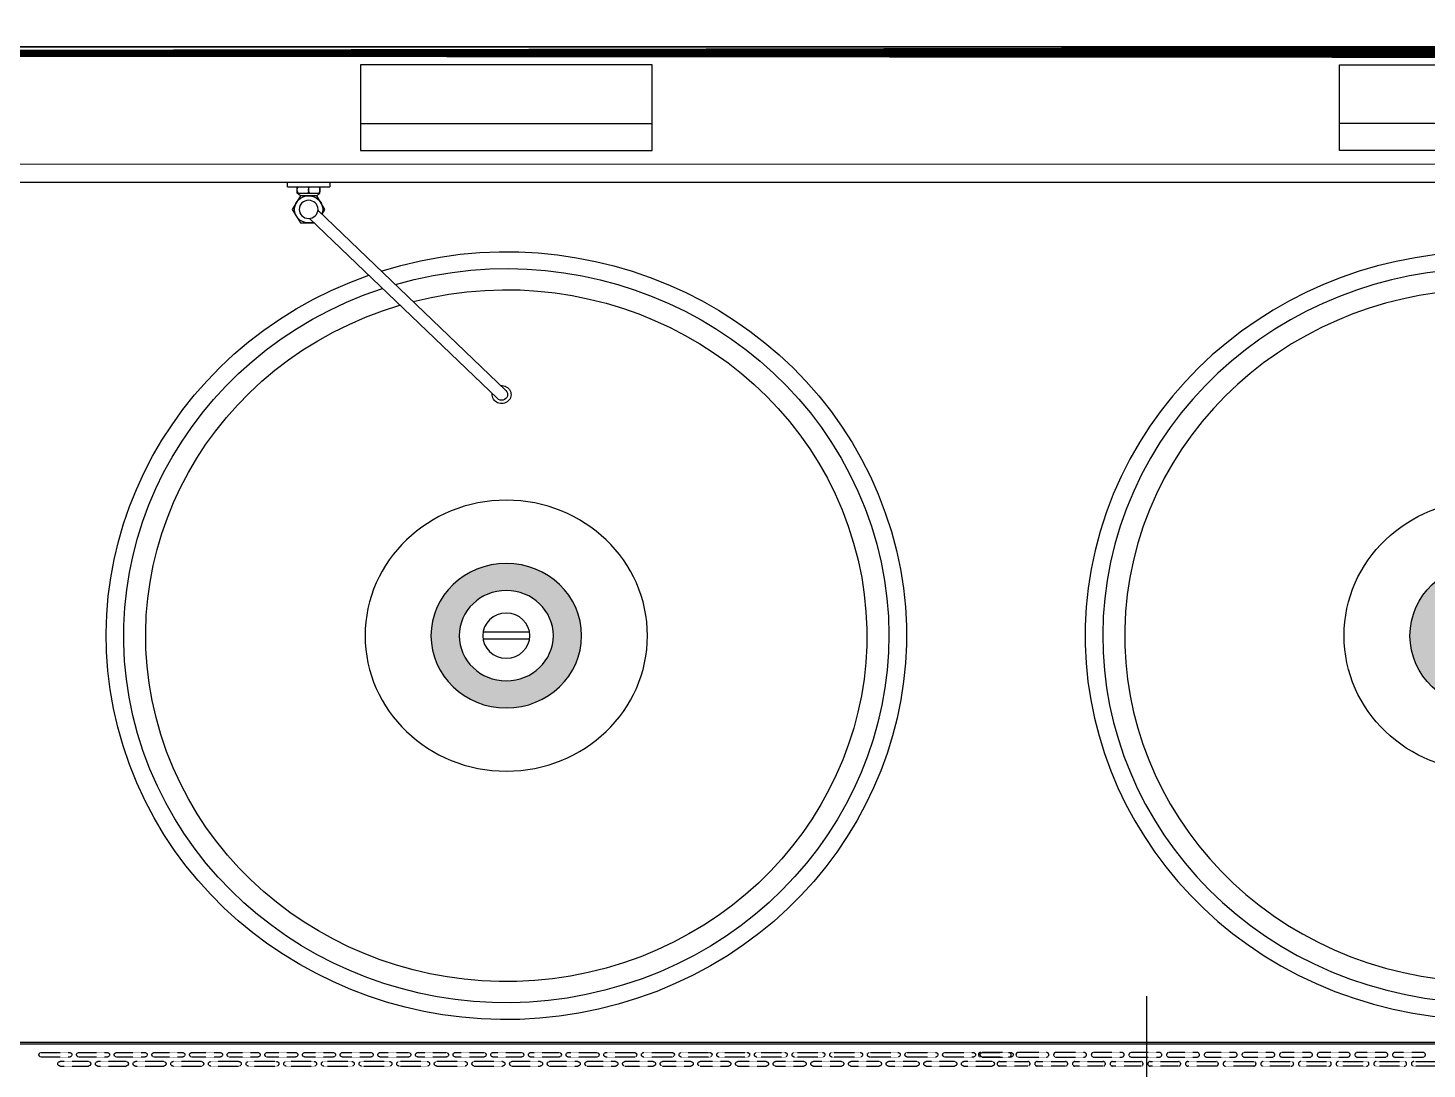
# Model space of a CAD drawing. Extents: x -12047294 to -5625356, y -1456591 to -622873.
# Drawn here: x -6032686 to -6031200, y -718710 to -717603 of the extents above; entities that cross this region are included whole.
import ezdxf

# ---------------------------------------------------------------- set-up
doc = ezdxf.new("R2010")
doc.units = 0
doc.header["$LTSCALE"] = 10
doc.header["$MEASUREMENT"] = 0
doc.linetypes.add('_DASH', pattern=[0.425, 0.3, -0.125])
doc.linetypes.add('DASH', pattern=[0.35, 0.25, -0.1])
for name, color, linetype in [('A-WALL', 2, 'Continuous'), ('EQUIP', 1, 'Continuous'), ('Iteam', 4, 'Continuous')]:
    doc.layers.add(name, color=color, linetype=linetype)

# ---------------------------------------------------------------- blocks, each defined once
blk = doc.blocks.new('A$C293A612F')
at = {"layer": 'EQUIP'}
h = blk.add_hatch(color=8, dxfattribs=at)
edge = h.paths.add_edge_path(flags=17)
edge.add_ellipse((580.0002733916044, 625.919785425067), major_axis=(50, 2.527860951e-07), ratio=0.96, start_angle=0, end_angle=360)
edge = h.paths.add_edge_path()
edge.add_ellipse((580.0002733916044, 625.919785425067), major_axis=(80, 1.524108533e-07), ratio=0.9599999999627471, start_angle=0, end_angle=360)
h = blk.add_hatch(color=8, dxfattribs=at)
edge = h.paths.add_edge_path(flags=16)
edge.add_ellipse((1620.000273391604, 625.919785425067), major_axis=(-50, 2.527860951e-07), ratio=0.96, start_angle=0, end_angle=360, ccw=False)
edge = h.paths.add_edge_path()
edge.add_ellipse((1620.000273391604, 625.919785425067), major_axis=(-80, 1.524108533e-07), ratio=0.9599999999627471, start_angle=0, end_angle=360, ccw=False)
at = {"layer": 'EQUIP', "color": 8, "linetype": 'DASH', "ltscale": 0.1}
for p, q in [((626.0371534451842, 1083.359785422683), (656.0371534451842, 1083.359785422683)), ((656.0371534451842, 1078.559785425663), (626.0371534451842, 1078.559785425663)), ((676.0371534451842, 1073.759785428643), (646.0371534451842, 1073.759785428643)), ((666.0371534451842, 1083.359785422683), (696.0371534451843, 1083.359785422683)), ((696.0371534451843, 1078.559785425663), (666.0371534451842, 1078.559785425663)), ((716.0371534451843, 1073.759785428643), (686.0371534451842, 1073.759785428643)), ((706.0371534451843, 1083.359785422683), (736.0371534451843, 1083.359785422683)), ((736.0371534451843, 1078.559785425663), (706.0371534451843, 1078.559785425663)), ((756.0371534451843, 1073.759785428643), (726.0371534451843, 1073.759785428643)), ((746.0371534451843, 1083.359785422683), (776.0371534451843, 1083.359785422683)), ((776.0371534451843, 1078.559785425663), (746.0371534451843, 1078.559785425663)), ((796.0371534451843, 1073.759785428643), (766.0371534451843, 1073.759785428643)), ((786.0371534451843, 1083.359785422683), (816.0371534451843, 1083.359785422683)), ((816.0371534451843, 1078.559785425663), (786.0371534451843, 1078.559785425663)), ((836.0371534451841, 1073.759785428643), (806.0371534451843, 1073.759785428643)), ((826.0371534451843, 1083.359785422683), (856.0371534451843, 1083.359785422683)), ((856.0371534451843, 1078.559785425663), (826.0371534451843, 1078.559785425663)), ((876.0371534451843, 1073.759785428643), (846.0371534451843, 1073.759785428643)), ((866.0371534451843, 1083.359785422683), (896.0371534451843, 1083.359785422683)), ((896.0371534451843, 1078.559785425663), (866.0371534451843, 1078.559785425663)), ((916.0371534451843, 1073.759785428643), (886.0371534451841, 1073.759785428643)), ((906.0371534451843, 1083.359785422683), (936.037153445184, 1083.359785422683)), ((936.037153445184, 1078.559785425663), (906.0371534451843, 1078.559785425663)), ((956.0371534451843, 1073.759785428643), (926.0371534451843, 1073.759785428643)), ((946.0371534451843, 1083.359785422683), (976.0371534451843, 1083.359785422683)), ((976.0371534451843, 1078.559785425663), (946.0371534451843, 1078.559785425663)), ((996.0371534451843, 1073.759785428643), (966.0371534451843, 1073.759785428643)), ((986.037153445184, 1083.359785422683), (1016.037153445184, 1083.359785422683)), ((1016.037153445184, 1078.559785425663), (986.037153445184, 1078.559785425663)), ((1036.037153445184, 1073.759785428643), (1006.037153445184, 1073.759785428643)), ((1026.037153445184, 1083.359785422683), (1056.037153445184, 1083.359785422683)), ((1056.037153445184, 1078.559785425663), (1026.037153445184, 1078.559785425663)), ((1076.037153445184, 1073.759785428643), (1046.037153445184, 1073.759785428643)), ((1066.037153445184, 1083.359785422683), (1096.037153445184, 1083.359785422683)), ((1096.037153445184, 1078.559785425663), (1066.037153445184, 1078.559785425663)), ((1083.963393338025, 1073.759785428643), (1113.963393338024, 1073.759785428643)), ((1116.037153445184, 1073.759785428643), (1086.037153445184, 1073.759785428643)), ((1133.963393338024, 1083.359785422683), (1103.963393338024, 1083.359785422683)), ((1103.963393338024, 1078.559785425663), (1133.963393338024, 1078.559785425663)), ((1123.963393338024, 1073.759785428643), (1153.963393338024, 1073.759785428643)), ((1173.963393338024, 1083.359785422683), (1143.963393338024, 1083.359785422683)), ((1143.963393338024, 1078.559785425663), (1173.963393338024, 1078.559785425663)), ((1163.963393338024, 1073.759785428643), (1193.963393338024, 1073.759785428643)), ((1213.963393338024, 1083.359785422683), (1183.963393338024, 1083.359785422683)), ((1183.963393338024, 1078.559785425663), (1213.963393338024, 1078.559785425663)), ((1203.963393338024, 1073.759785428643), (1233.963393338024, 1073.759785428643)), ((1253.963393338024, 1083.359785422683), (1223.963393338024, 1083.359785422683)), ((1223.963393338024, 1078.559785425663), (1253.963393338024, 1078.559785425663)), ((1243.963393338024, 1073.759785428643), (1273.963393338024, 1073.759785428643)), ((1293.963393338025, 1083.359785422683), (1263.963393338024, 1083.359785422683)), ((1263.963393338024, 1078.559785425663), (1293.963393338025, 1078.559785425663)), ((1283.963393338025, 1073.759785428643), (1313.963393338024, 1073.759785428643)), ((1333.963393338025, 1083.359785422683), (1303.963393338025, 1083.359785422683)), ((1303.963393338025, 1078.559785425663), (1333.963393338025, 1078.559785425663)), ((1323.963393338025, 1073.759785428643), (1353.963393338024, 1073.759785428643)), ((1373.963393338025, 1083.359785422683), (1343.963393338025, 1083.359785422683)), ((1343.963393338025, 1078.559785425663), (1373.963393338025, 1078.559785425663)), ((1363.963393338024, 1073.759785428643), (1393.963393338024, 1073.759785428643)), ((1413.963393338024, 1083.359785422683), (1383.963393338025, 1083.359785422683)), ((1383.963393338025, 1078.559785425663), (1413.963393338024, 1078.559785425663)), ((1403.963393338024, 1073.759785428643), (1433.963393338024, 1073.759785428643)), ((1453.963393338024, 1083.359785422683), (1423.963393338025, 1083.359785422683)), ((1423.963393338025, 1078.559785425663), (1453.963393338024, 1078.559785425663)), ((1443.963393338024, 1073.759785428643), (1473.963393338024, 1073.759785428643)), ((1493.963393338025, 1083.359785422683), (1463.963393338024, 1083.359785422683)), ((1463.963393338024, 1078.559785425663), (1493.963393338025, 1078.559785425663)), ((1483.963393338024, 1073.759785428643), (1513.963393338024, 1073.759785428643)), ((1533.963393338025, 1083.359785422683), (1503.963393338024, 1083.359785422683)), ((1503.963393338024, 1078.559785425663), (1533.963393338025, 1078.559785425663)), ((1523.963393338024, 1073.759785428643), (1553.963393338024, 1073.759785428643)), ((1573.963393338025, 1083.359785422683), (1543.963393338025, 1083.359785422683)), ((1543.963393338025, 1078.559785425663), (1573.963393338025, 1078.559785425663)), ((1563.963393338024, 1073.759785428643), (1593.963393338025, 1073.759785428643)), ((1613.963393338024, 1083.359785422683), (1583.963393338025, 1083.359785422683)), ((1583.963393338025, 1078.559785425663), (1613.963393338024, 1078.559785425663)), ((1603.963393338025, 1073.759785428643), (1633.963393338024, 1073.759785428643)), ((1653.963393338025, 1083.359785422683), (1623.963393338025, 1083.359785422683)), ((1623.963393338025, 1078.559785425663), (1653.963393338025, 1078.559785425663)), ((1643.963393338024, 1073.759785428643), (1673.963393338025, 1073.759785428643)), ((1693.963393338024, 1083.359785422683), (1663.963393338024, 1083.359785422683)), ((1663.963393338024, 1078.559785425663), (1693.963393338024, 1078.559785425663)), ((1683.963393338023, 1073.759785428643), (1713.963393338024, 1073.759785428643)), ((1733.963393338024, 1083.359785422683), (1703.963393338025, 1083.359785422683)), ((1703.963393338025, 1078.559785425663), (1733.963393338024, 1078.559785425663)), ((1723.963393338024, 1073.759785428643), (1753.963393338025, 1073.759785428643)), ((1773.963393338024, 1083.359785422683), (1743.963393338025, 1083.359785422683)), ((1743.963393338025, 1078.559785425663), (1773.963393338024, 1078.559785425663)), ((1763.963393338024, 1073.759785428643), (1793.963393338025, 1073.759785428643)), ((1813.963393338024, 1083.359785422683), (1783.963393338024, 1083.359785422683)), ((1783.963393338024, 1078.559785425663), (1813.963393338024, 1078.559785425663)), ((1803.963393338024, 1073.759785428643), (1833.963393338024, 1073.759785428643)), ((1853.963393338025, 1083.359785422683), (1823.963393338025, 1083.359785422683)), ((1823.963393338025, 1078.559785425663), (1853.963393338025, 1078.559785425663)), ((1843.963393338025, 1073.759785428643), (1873.963393338025, 1073.759785428643)), ((1893.963393338024, 1083.359785422683), (1863.963393338024, 1083.359785422683)), ((1863.963393338024, 1078.559785425663), (1893.963393338024, 1078.559785425663)), ((1883.963393338024, 1073.759785428643), (1913.963393338024, 1073.759785428643)), ((1933.963393338023, 1083.359785422683), (1903.963393338025, 1083.359785422683)), ((1903.963393338025, 1078.559785425663), (1933.963393338023, 1078.559785425663)), ((1923.963393338025, 1073.759785428643), (1953.963393338025, 1073.759785428643)), ((1973.963393338024, 1083.359785422683), (1943.963393338025, 1083.359785422683)), ((1943.963393338025, 1078.559785425663), (1973.963393338024, 1078.559785425663)), ((1963.963393338024, 1073.759785428643), (1993.963393338025, 1073.759785428643)), ((2013.963393338025, 1083.359785422683), (1983.963393338024, 1083.359785422683)), ((1983.963393338024, 1078.559785425663), (2013.963393338025, 1078.559785425663)), ((2003.963393338025, 1073.759785428643), (2033.963393338025, 1073.759785428643)), ((2053.963393338025, 1083.359785422683), (2023.963393338025, 1083.359785422683)), ((2023.963393338025, 1078.559785425663), (2053.963393338025, 1078.559785425663)), ((2043.963393338025, 1073.759785428643), (2073.963393338025, 1073.759785428643)), ((2093.963393338025, 1083.359785422683), (2063.963393338025, 1083.359785422683)), ((2063.963393338025, 1078.559785425663), (2093.963393338025, 1078.559785425663)), ((2083.963393338025, 1073.759785428643), (2113.963393338025, 1073.759785428643)), ((646.0371534451842, 1068.959785416722), (676.0371534451842, 1068.959785416722)), ((686.0371534451842, 1068.959785416722), (716.0371534451843, 1068.959785416722)), ((726.0371534451843, 1068.959785416722), (756.0371534451843, 1068.959785416722)), ((766.0371534451843, 1068.959785416722), (796.0371534451843, 1068.959785416722)), ((806.0371534451843, 1068.959785416722), (836.0371534451841, 1068.959785416722)), ((846.0371534451843, 1068.959785416722), (876.0371534451843, 1068.959785416722)), ((886.0371534451841, 1068.959785416722), (916.0371534451843, 1068.959785416722)), ((926.0371534451843, 1068.959785416722), (956.0371534451843, 1068.959785416722)), ((966.0371534451843, 1068.959785416722), (996.0371534451843, 1068.959785416722)), ((1006.037153445184, 1068.959785416722), (1036.037153445184, 1068.959785416722)), ((1046.037153445184, 1068.959785416722), (1076.037153445184, 1068.959785416722)), ((1113.963393338024, 1068.959785416722), (1083.963393338025, 1068.959785416722)), ((1086.037153445184, 1068.959785416722), (1116.037153445184, 1068.959785416722)), ((1153.963393338024, 1068.959785416722), (1123.963393338024, 1068.959785416722)), ((1193.963393338024, 1068.959785416722), (1163.963393338024, 1068.959785416722)), ((1233.963393338024, 1068.959785416722), (1203.963393338024, 1068.959785416722)), ((1273.963393338024, 1068.959785416722), (1243.963393338024, 1068.959785416722)), ((1313.963393338024, 1068.959785416722), (1283.963393338025, 1068.959785416722)), ((1353.963393338024, 1068.959785416722), (1323.963393338025, 1068.959785416722)), ((1393.963393338024, 1068.959785416722), (1363.963393338024, 1068.959785416722)), ((1433.963393338024, 1068.959785416722), (1403.963393338024, 1068.959785416722)), ((1473.963393338024, 1068.959785416722), (1443.963393338024, 1068.959785416722)), ((1513.963393338024, 1068.959785416722), (1483.963393338024, 1068.959785416722)), ((1553.963393338024, 1068.959785416722), (1523.963393338024, 1068.959785416722)), ((1593.963393338025, 1068.959785416722), (1563.963393338024, 1068.959785416722)), ((1633.963393338024, 1068.959785416722), (1603.963393338025, 1068.959785416722)), ((1673.963393338025, 1068.959785416722), (1643.963393338024, 1068.959785416722)), ((1713.963393338024, 1068.959785416722), (1683.963393338023, 1068.959785416722)), ((1753.963393338025, 1068.959785416722), (1723.963393338024, 1068.959785416722)), ((1793.963393338025, 1068.959785416722), (1763.963393338024, 1068.959785416722)), ((1833.963393338024, 1068.959785416722), (1803.963393338024, 1068.959785416722)), ((1873.963393338025, 1068.959785416722), (1843.963393338025, 1068.959785416722)), ((1913.963393338024, 1068.959785416722), (1883.963393338024, 1068.959785416722)), ((1953.963393338025, 1068.959785416722), (1923.963393338025, 1068.959785416722)), ((1993.963393338025, 1068.959785416722), (1963.963393338024, 1068.959785416722)), ((2033.963393338025, 1068.959785416722), (2003.963393338025, 1068.959785416722)), ((2073.963393338025, 1068.959785416722), (2043.963393338025, 1068.959785416722)), ((2113.963393338025, 1068.959785416722), (2083.963393338025, 1068.959785416722))]:
    blk.add_line(p, q, dxfattribs=at)
at = {"layer": 'EQUIP', "color": 8}
for p, q in [((2140.000273391605, 1059.839785397053), (60.00027339160443, 1059.839785426855)), ((1595.322348032147, 629.7597854286432), (1644.678198751062, 629.7597854286432)), ((1595.322348032147, 622.0797854214907), (1644.678198751062, 622.0797854214907)), ((425.0002733916041, 110.3997854292392), (735.0002733916043, 110.3997854292392)), ((735.0002733916043, 110.3997854292392), (735.0002733916043, 19.19978542625903)), ((1775.000273391604, 110.3997854292392), (1465.000273391604, 110.3997854292392)), ((1465.000273391604, 110.3997854292392), (1465.000273391604, 19.19978542625903)), ((1775.000273391604, 19.19978542625903), (1775.000273391604, 110.3997854292392)), ((425.0002733916041, 81.59978541731834), (735.0002733916043, 81.59978541731834)), ((1775.000273391604, 81.59978541731834), (1465.000273391604, 81.59978541731834)), ((735.0002733916043, 19.19978542625903), (425.0002733916041, 19.19978542625903)), ((1465.000273391604, 19.19978542625903), (1775.000273391604, 19.19978542625903))]:
    blk.add_line(p, q, dxfattribs=at)
at = {"layer": 'EQUIP'}
for p, q in [((2140.000273391605, 1057.919785425067), (60.00027339160443, 1057.919785425067)), ((1829.027915753424, 182.3542946279049), (1629.429434906691, 373.968836247921)), ((1820.047659631818, 173.7332487553358), (1620.449178788811, 365.3477903604507)), ((1838.660527430475, 187.199785426259), (1823.98052951321, 187.199785426259)), ((1847.32078146562, 172.7997854202986), (1838.660527430475, 187.199785426259)), ((1815.732509404421, 177.8757929801941), (1812.679765317589, 172.7997854202986)), ((1812.679765317589, 172.7997854202986), (1821.340019352734, 158.3997854292392)), ((1838.660527430475, 158.3997854292392), (1847.32078146562, 172.7997854202986)), ((1852.500273391604, 148.7997854202985), (1807.500273391604, 148.7997854202985)), ((1807.500273391604, 143.9997854232788), (1807.500273391604, 148.7997854202985)), ((1818.000273391604, 155.5197854191065), (1821.340019352734, 158.3997854292392)), ((1842.000273391604, 155.5197854191065), (1818.000273391604, 155.5197854191065)), ((1818.000273391604, 155.5197854191065), (1818.000273391604, 148.7997854202985)), ((1821.340019352734, 158.3997854292392), (1838.660527430475, 158.3997854292392)), ((1838.660527430475, 158.3997854292392), (1842.000273391604, 155.5197854191065)), ((1842.000273391604, 155.5197854191065), (1842.000273391604, 148.7997854202985)), ((1852.500273391604, 148.7997854202985), (1852.500273391604, 143.9997854232788)), ((2200.000273391605, 143.9997854232788), (0.0002733916044235, 143.9997854232788)), ((1852.500273391604, 143.9997854232788), (1807.500273391604, 143.9997854232788)), ((2200.000273391605, -0.0002145767211914), (0.0002733916044235, -0.0002145767211914))]:
    blk.add_line(p, q, dxfattribs=at)
at = {"layer": 'EQUIP', "lineweight": 15}
blk.add_line((2180.000273391605, 124.7997854202985), (20.00027339160443, 124.7997854202985), dxfattribs=at)
at = {"layer": 'EQUIP'}
for major_axis, ratio, start_param, end_param in [((-425.011142665992, 0.0003039750885004), 0.9599999298452958, 1.253104977499356, 7.503085776893514), ((-382.9670756547665, 0.0003014610562773), 0.9599999018681004, 1.309385093717843, 7.554675315520706)]:
    blk.add_ellipse((580.0002733916044, 625.919785425067), major_axis=major_axis, ratio=ratio, start_param=start_param, end_param=end_param, dxfattribs=at)
at = {"layer": 'EQUIP', "color": 8, "linetype": 'DASH', "ltscale": 0.1}
for centre, major_axis, ratio, start_param, end_param in [((646.0371534451842, 1071.359785422683), (-2.5, 3.181978470000001e-08), 0.9600000023841856, -1.570796314576099, 1.570796339013693), ((656.0371534451842, 1080.959785416722), (-2.499999999999999, 2.6447879e-08), 0.9599999964237212, 1.570796336950879, 4.712388990540675), ((666.0371534451842, 1080.959785416722), (-2.5, 3.181978470000001e-08), 0.9600000023841856, -1.570796314576099, 1.570796339013693), ((676.0371534451842, 1071.359785422683), (2.499999999999989, 2.351553082e-07), 0.960000002384185, 4.712388890085049, 7.853981543674843), ((686.0371534451842, 1071.359785422683), (-2.5, 3.181978470000001e-08), 0.9600000023841856, -1.570796314576099, 1.570796339013693), ((696.0371534451843, 1080.959785416722), (-2.499999999999999, 2.6447879e-08), 0.9599999964237212, 1.570796336950879, 4.712388990540675), ((706.0371534451843, 1080.959785416722), (-2.5, 3.181978470000001e-08), 0.9600000023841856, -1.570796314576099, 1.570796339013693), ((716.0371534451843, 1071.359785422683), (2.499999999999989, 2.351553082e-07), 0.960000002384185, 4.712388890085049, 7.853981543674843), ((726.0371534451843, 1071.359785422683), (-2.5, 3.181978470000001e-08), 0.9600000023841856, -1.570796314576099, 1.570796339013693), ((736.0371534451843, 1080.959785416722), (-2.499999999999999, 2.6447879e-08), 0.9599999964237212, 1.570796336950879, 4.712388990540675), ((746.0371534451843, 1080.959785416722), (-2.5, 3.181978470000001e-08), 0.9600000023841856, -1.570796314576099, 1.570796339013693), ((756.0371534451843, 1071.359785422683), (2.499999999999989, 2.351553082e-07), 0.960000002384185, 4.712388890085049, 7.853981543674843), ((766.0371534451843, 1071.359785422683), (-2.5, 3.181978470000001e-08), 0.9600000023841856, -1.570796314576099, 1.570796339013693), ((776.0371534451843, 1080.959785416722), (-2.499999999999999, 2.6447879e-08), 0.9599999964237212, 1.570796336950879, 4.712388990540675), ((786.0371534451843, 1080.959785416722), (-2.5, 3.181978470000001e-08), 0.9600000023841856, -1.570796314576099, 1.570796339013693), ((796.0371534451843, 1071.359785422683), (2.499999999999989, 2.351553082e-07), 0.960000002384185, 4.712388890085049, 7.853981543674843), ((806.0371534451843, 1071.359785422683), (-2.5, 3.181978470000001e-08), 0.9600000023841856, -1.570796314576099, 1.570796339013693), ((816.0371534451843, 1080.959785416722), (-2.499999999999999, 2.6447879e-08), 0.9599999964237212, 1.570796336950879, 4.712388990540675), ((826.0371534451843, 1080.959785416722), (-2.5, 3.181978470000001e-08), 0.9600000023841856, -1.570796314576099, 1.570796339013693), ((836.0371534451841, 1071.359785422683), (2.499999999999989, 2.351553082e-07), 0.960000002384185, 4.712388890085049, 7.853981543674843), ((846.0371534451843, 1071.359785422683), (-2.5, 3.181978470000001e-08), 0.9600000023841856, -1.570796314576099, 1.570796339013693), ((856.0371534451843, 1080.959785416722), (-2.499999999999999, 2.6447879e-08), 0.9599999964237212, 1.570796336950879, 4.712388990540675), ((866.0371534451843, 1080.959785416722), (-2.5, 3.181978470000001e-08), 0.9600000023841856, -1.570796314576099, 1.570796339013693), ((876.0371534451843, 1071.359785422683), (2.499999999999989, 2.351553082e-07), 0.960000002384185, 4.712388890085049, 7.853981543674843), ((886.0371534451841, 1071.359785422683), (-2.5, 3.181978470000001e-08), 0.9600000023841856, -1.570796314576099, 1.570796339013693), ((896.0371534451843, 1080.959785416722), (-2.499999999999999, 2.6447879e-08), 0.9599999964237212, 1.570796336950879, 4.712388990540675), ((906.0371534451843, 1080.959785416722), (-2.5, 3.181978470000001e-08), 0.9600000023841856, -1.570796314576099, 1.570796339013693), ((916.0371534451843, 1071.359785422683), (2.499999999999989, 2.351553082e-07), 0.960000002384185, 4.712388890085049, 7.853981543674843), ((926.0371534451843, 1071.359785422683), (-2.5, 3.181978470000001e-08), 0.9600000023841856, -1.570796314576099, 1.570796339013693), ((936.037153445184, 1080.959785416722), (-2.499999999999999, 2.6447879e-08), 0.9599999964237212, 1.570796336950879, 4.712388990540675), ((946.0371534451843, 1080.959785416722), (-2.5, 3.181978470000001e-08), 0.9600000023841856, -1.570796314576099, 1.570796339013693), ((956.0371534451843, 1071.359785422683), (2.499999999999989, 2.351553082e-07), 0.960000002384185, 4.712388890085049, 7.853981543674843), ((966.0371534451843, 1071.359785422683), (-2.5, 3.181978470000001e-08), 0.9600000023841856, -1.570796314576099, 1.570796339013693), ((976.0371534451843, 1080.959785416722), (-2.499999999999999, 2.6447879e-08), 0.9599999964237212, 1.570796336950879, 4.712388990540675), ((986.037153445184, 1080.959785416722), (-2.5, 3.181978470000001e-08), 0.9600000023841856, -1.570796314576099, 1.570796339013693), ((996.0371534451843, 1071.359785422683), (2.499999999999989, 2.351553082e-07), 0.960000002384185, 4.712388890085049, 7.853981543674843), ((1006.037153445184, 1071.359785422683), (-2.5, 3.181978470000001e-08), 0.9600000023841856, -1.570796314576099, 1.570796339013693), ((1016.037153445184, 1080.959785416722), (-2.499999999999999, 2.6447879e-08), 0.9599999964237212, 1.570796336950879, 4.712388990540675), ((1026.037153445184, 1080.959785416722), (-2.5, 3.181978470000001e-08), 0.9600000023841856, -1.570796314576099, 1.570796339013693), ((1036.037153445184, 1071.359785422683), (2.499999999999989, 2.351553082e-07), 0.960000002384185, 4.712388890085049, 7.853981543674843), ((1046.037153445184, 1071.359785422683), (-2.5, 3.181978470000001e-08), 0.9600000023841856, -1.570796314576099, 1.570796339013693), ((1056.037153445184, 1080.959785416722), (-2.499999999999999, 2.6447879e-08), 0.9599999964237212, 1.570796336950879, 4.712388990540675), ((1066.037153445184, 1080.959785416722), (-2.5, 3.181978470000001e-08), 0.9600000023841856, -1.570796314576099, 1.570796339013693), ((1076.037153445184, 1071.359785422683), (2.499999999999989, 2.351553082e-07), 0.960000002384185, 4.712388890085049, 7.853981543674843), ((1086.037153445184, 1071.359785422683), (-2.5, 3.181978470000001e-08), 0.9600000023841856, -1.570796314576099, 1.570796339013693), ((1096.037153445184, 1080.959785416722), (-2.499999999999999, 2.6447879e-08), 0.9599999964237212, 1.570796336950879, 4.712388990540675), ((1116.037153445184, 1071.359785422683), (2.499999999999989, 2.351553082e-07), 0.960000002384185, 4.712388890085049, 7.853981543674843)]:
    blk.add_ellipse(centre, major_axis=major_axis, ratio=ratio, start_param=start_param, end_param=end_param, dxfattribs=at)
at = {"layer": 'EQUIP', "color": 8, "linetype": 'DASH', "ltscale": 0.1, "extrusion": (0, 0, -1)}
for centre, major_axis, ratio, start_param, end_param in [((1083.963393338025, 1071.359785422683), (-2.499999999999989, 2.351553082e-07), 0.960000002384185, 4.712388890085049, 7.853981543674843), ((1113.963393338024, 1071.359785422683), (2.5, 3.181978470000001e-08), 0.9600000023841856, -1.570796314576099, 1.570796339013693), ((1123.963393338024, 1071.359785422683), (-2.499999999999989, 2.351553082e-07), 0.960000002384185, 4.712388890085049, 7.853981543674843), ((1133.963393338024, 1080.959785416722), (2.5, 3.181978470000001e-08), 0.9600000023841856, -1.570796314576099, 1.570796339013693), ((1153.963393338024, 1071.359785422683), (2.5, 3.181978470000001e-08), 0.9600000023841856, -1.570796314576099, 1.570796339013693), ((1163.963393338024, 1071.359785422683), (-2.499999999999989, 2.351553082e-07), 0.960000002384185, 4.712388890085049, 7.853981543674843), ((1173.963393338024, 1080.959785416722), (2.5, 3.181978470000001e-08), 0.9600000023841856, -1.570796314576099, 1.570796339013693), ((1193.963393338024, 1071.359785422683), (2.5, 3.181978470000001e-08), 0.9600000023841856, -1.570796314576099, 1.570796339013693), ((1203.963393338024, 1071.359785422683), (-2.499999999999989, 2.351553082e-07), 0.960000002384185, 4.712388890085049, 7.853981543674843), ((1213.963393338024, 1080.959785416722), (2.5, 3.181978470000001e-08), 0.9600000023841856, -1.570796314576099, 1.570796339013693), ((1233.963393338024, 1071.359785422683), (2.5, 3.181978470000001e-08), 0.9600000023841856, -1.570796314576099, 1.570796339013693), ((1243.963393338024, 1071.359785422683), (-2.499999999999989, 2.351553082e-07), 0.960000002384185, 4.712388890085049, 7.853981543674843), ((1253.963393338024, 1080.959785416722), (2.5, 3.181978470000001e-08), 0.9600000023841856, -1.570796314576099, 1.570796339013693), ((1273.963393338024, 1071.359785422683), (2.5, 3.181978470000001e-08), 0.9600000023841856, -1.570796314576099, 1.570796339013693), ((1283.963393338025, 1071.359785422683), (-2.499999999999989, 2.351553082e-07), 0.960000002384185, 4.712388890085049, 7.853981543674843), ((1293.963393338025, 1080.959785416722), (2.5, 3.181978470000001e-08), 0.9600000023841856, -1.570796314576099, 1.570796339013693), ((1313.963393338024, 1071.359785422683), (2.5, 3.181978470000001e-08), 0.9600000023841856, -1.570796314576099, 1.570796339013693), ((1323.963393338025, 1071.359785422683), (-2.499999999999989, 2.351553082e-07), 0.960000002384185, 4.712388890085049, 7.853981543674843), ((1333.963393338025, 1080.959785416722), (2.5, 3.181978470000001e-08), 0.9600000023841856, -1.570796314576099, 1.570796339013693), ((1353.963393338024, 1071.359785422683), (2.5, 3.181978470000001e-08), 0.9600000023841856, -1.570796314576099, 1.570796339013693), ((1363.963393338024, 1071.359785422683), (-2.499999999999989, 2.351553082e-07), 0.960000002384185, 4.712388890085049, 7.853981543674843), ((1373.963393338025, 1080.959785416722), (2.5, 3.181978470000001e-08), 0.9600000023841856, -1.570796314576099, 1.570796339013693), ((1393.963393338024, 1071.359785422683), (2.5, 3.181978470000001e-08), 0.9600000023841856, -1.570796314576099, 1.570796339013693), ((1403.963393338024, 1071.359785422683), (-2.499999999999989, 2.351553082e-07), 0.960000002384185, 4.712388890085049, 7.853981543674843), ((1413.963393338024, 1080.959785416722), (2.5, 3.181978470000001e-08), 0.9600000023841856, -1.570796314576099, 1.570796339013693), ((1433.963393338024, 1071.359785422683), (2.5, 3.181978470000001e-08), 0.9600000023841856, -1.570796314576099, 1.570796339013693), ((1443.963393338024, 1071.359785422683), (-2.499999999999989, 2.351553082e-07), 0.960000002384185, 4.712388890085049, 7.853981543674843), ((1453.963393338024, 1080.959785416722), (2.5, 3.181978470000001e-08), 0.9600000023841856, -1.570796314576099, 1.570796339013693), ((1473.963393338024, 1071.359785422683), (2.5, 3.181978470000001e-08), 0.9600000023841856, -1.570796314576099, 1.570796339013693), ((1483.963393338024, 1071.359785422683), (-2.499999999999989, 2.351553082e-07), 0.960000002384185, 4.712388890085049, 7.853981543674843), ((1493.963393338025, 1080.959785416722), (2.5, 3.181978470000001e-08), 0.9600000023841856, -1.570796314576099, 1.570796339013693), ((1513.963393338024, 1071.359785422683), (2.5, 3.181978470000001e-08), 0.9600000023841856, -1.570796314576099, 1.570796339013693), ((1523.963393338024, 1071.359785422683), (-2.499999999999989, 2.351553082e-07), 0.960000002384185, 4.712388890085049, 7.853981543674843), ((1533.963393338025, 1080.959785416722), (2.5, 3.181978470000001e-08), 0.9600000023841856, -1.570796314576099, 1.570796339013693), ((1553.963393338024, 1071.359785422683), (2.5, 3.181978470000001e-08), 0.9600000023841856, -1.570796314576099, 1.570796339013693), ((1563.963393338024, 1071.359785422683), (-2.499999999999989, 2.351553082e-07), 0.960000002384185, 4.712388890085049, 7.853981543674843), ((1573.963393338025, 1080.959785416722), (2.5, 3.181978470000001e-08), 0.9600000023841856, -1.570796314576099, 1.570796339013693), ((1593.963393338025, 1071.359785422683), (2.5, 3.181978470000001e-08), 0.9600000023841856, -1.570796314576099, 1.570796339013693), ((1603.963393338025, 1071.359785422683), (-2.499999999999989, 2.351553082e-07), 0.960000002384185, 4.712388890085049, 7.853981543674843), ((1613.963393338024, 1080.959785416722), (2.5, 3.181978470000001e-08), 0.9600000023841856, -1.570796314576099, 1.570796339013693), ((1633.963393338024, 1071.359785422683), (2.5, 3.181978470000001e-08), 0.9600000023841856, -1.570796314576099, 1.570796339013693), ((1643.963393338024, 1071.359785422683), (-2.499999999999989, 2.351553082e-07), 0.960000002384185, 4.712388890085049, 7.853981543674843), ((1653.963393338025, 1080.959785416722), (2.5, 3.181978470000001e-08), 0.9600000023841856, -1.570796314576099, 1.570796339013693), ((1673.963393338025, 1071.359785422683), (2.5, 3.181978470000001e-08), 0.9600000023841856, -1.570796314576099, 1.570796339013693), ((1683.963393338023, 1071.359785422683), (-2.499999999999989, 2.351553082e-07), 0.960000002384185, 4.712388890085049, 7.853981543674843), ((1693.963393338024, 1080.959785416722), (2.5, 3.181978470000001e-08), 0.9600000023841856, -1.570796314576099, 1.570796339013693), ((1713.963393338024, 1071.359785422683), (2.5, 3.181978470000001e-08), 0.9600000023841856, -1.570796314576099, 1.570796339013693), ((1723.963393338024, 1071.359785422683), (-2.499999999999989, 2.351553082e-07), 0.960000002384185, 4.712388890085049, 7.853981543674843), ((1733.963393338024, 1080.959785416722), (2.5, 3.181978470000001e-08), 0.9600000023841856, -1.570796314576099, 1.570796339013693), ((1753.963393338025, 1071.359785422683), (2.5, 3.181978470000001e-08), 0.9600000023841856, -1.570796314576099, 1.570796339013693), ((1763.963393338024, 1071.359785422683), (-2.499999999999989, 2.351553082e-07), 0.960000002384185, 4.712388890085049, 7.853981543674843), ((1773.963393338024, 1080.959785416722), (2.5, 3.181978470000001e-08), 0.9600000023841856, -1.570796314576099, 1.570796339013693), ((1793.963393338025, 1071.359785422683), (2.5, 3.181978470000001e-08), 0.9600000023841856, -1.570796314576099, 1.570796339013693), ((1803.963393338024, 1071.359785422683), (-2.499999999999989, 2.351553082e-07), 0.960000002384185, 4.712388890085049, 7.853981543674843), ((1813.963393338024, 1080.959785416722), (2.5, 3.181978470000001e-08), 0.9600000023841856, -1.570796314576099, 1.570796339013693), ((1833.963393338024, 1071.359785422683), (2.5, 3.181978470000001e-08), 0.9600000023841856, -1.570796314576099, 1.570796339013693), ((1843.963393338025, 1071.359785422683), (-2.499999999999989, 2.351553082e-07), 0.960000002384185, 4.712388890085049, 7.853981543674843), ((1853.963393338025, 1080.959785416722), (2.5, 3.181978470000001e-08), 0.9600000023841856, -1.570796314576099, 1.570796339013693), ((1873.963393338025, 1071.359785422683), (2.5, 3.181978470000001e-08), 0.9600000023841856, -1.570796314576099, 1.570796339013693), ((1883.963393338024, 1071.359785422683), (-2.499999999999989, 2.351553082e-07), 0.960000002384185, 4.712388890085049, 7.853981543674843), ((1893.963393338024, 1080.959785416722), (2.5, 3.181978470000001e-08), 0.9600000023841856, -1.570796314576099, 1.570796339013693), ((1913.963393338024, 1071.359785422683), (2.5, 3.181978470000001e-08), 0.9600000023841856, -1.570796314576099, 1.570796339013693), ((1923.963393338025, 1071.359785422683), (-2.499999999999989, 2.351553082e-07), 0.960000002384185, 4.712388890085049, 7.853981543674843), ((1933.963393338023, 1080.959785416722), (2.5, 3.181978470000001e-08), 0.9600000023841856, -1.570796314576099, 1.570796339013693), ((1953.963393338025, 1071.359785422683), (2.5, 3.181978470000001e-08), 0.9600000023841856, -1.570796314576099, 1.570796339013693), ((1963.963393338024, 1071.359785422683), (-2.499999999999989, 2.351553082e-07), 0.960000002384185, 4.712388890085049, 7.853981543674843), ((1973.963393338024, 1080.959785416722), (2.5, 3.181978470000001e-08), 0.9600000023841856, -1.570796314576099, 1.570796339013693), ((1993.963393338025, 1071.359785422683), (2.5, 3.181978470000001e-08), 0.9600000023841856, -1.570796314576099, 1.570796339013693), ((2003.963393338025, 1071.359785422683), (-2.499999999999989, 2.351553082e-07), 0.960000002384185, 4.712388890085049, 7.853981543674843), ((2013.963393338025, 1080.959785416722), (2.5, 3.181978470000001e-08), 0.9600000023841856, -1.570796314576099, 1.570796339013693), ((2033.963393338025, 1071.359785422683), (2.5, 3.181978470000001e-08), 0.9600000023841856, -1.570796314576099, 1.570796339013693), ((2043.963393338025, 1071.359785422683), (-2.499999999999989, 2.351553082e-07), 0.960000002384185, 4.712388890085049, 7.853981543674843), ((2053.963393338025, 1080.959785416722), (2.5, 3.181978470000001e-08), 0.9600000023841856, -1.570796314576099, 1.570796339013693), ((2073.963393338025, 1071.359785422683), (2.5, 3.181978470000001e-08), 0.9600000023841856, -1.570796314576099, 1.570796339013693), ((2083.963393338025, 1071.359785422683), (-2.499999999999989, 2.351553082e-07), 0.960000002384185, 4.712388890085049, 7.853981543674843), ((2093.963393338025, 1080.959785416722), (2.5, 3.181978470000001e-08), 0.9600000023841856, -1.570796314576099, 1.570796339013693), ((2113.963393338025, 1071.359785422683), (2.5, 3.181978470000001e-08), 0.9600000023841856, -1.570796314576099, 1.570796339013693)]:
    blk.add_ellipse(centre, major_axis=major_axis, ratio=ratio, start_param=start_param, end_param=end_param, dxfattribs=at)
at = {"layer": 'EQUIP', "color": 8, "linetype": 'DASH', "ltscale": 0.1, "extrusion": (0, 0, -0.9999999999999999)}
for centre in [(1103.963393338024, 1080.959785416722), (1143.963393338024, 1080.959785416722), (1183.963393338024, 1080.959785416722), (1223.963393338024, 1080.959785416722), (1263.963393338024, 1080.959785416722), (1303.963393338025, 1080.959785416722), (1343.963393338025, 1080.959785416722), (1383.963393338025, 1080.959785416722), (1423.963393338025, 1080.959785416722), (1463.963393338024, 1080.959785416722), (1503.963393338024, 1080.959785416722), (1543.963393338025, 1080.959785416722), (1583.963393338025, 1080.959785416722), (1623.963393338025, 1080.959785416722), (1663.963393338024, 1080.959785416722), (1703.963393338025, 1080.959785416722), (1743.963393338025, 1080.959785416722), (1783.963393338024, 1080.959785416722), (1823.963393338025, 1080.959785416722), (1863.963393338024, 1080.959785416722), (1903.963393338025, 1080.959785416722), (1943.963393338025, 1080.959785416722), (1983.963393338024, 1080.959785416722), (2023.963393338025, 1080.959785416722), (2063.963393338025, 1080.959785416722)]:
    blk.add_ellipse(centre, major_axis=(2.499999999999999, 2.6447879e-08), ratio=0.9599999964237212, start_param=1.570796336950879, end_param=4.712388990540675, dxfattribs=at)
at = {"layer": 'EQUIP', "extrusion": (0, 0, -1)}
for centre, major_axis, ratio, start_param, end_param in [((1620.000273391604, 625.919785425067), (425.011142665992, 0.0003039750885004), 0.9599999298452958, 1.253104977499356, 7.503085776893514), ((1624.939306847751, 369.6583133041859), (-10.00000000146959, 2.43476889e-08), 0.959999999794974, 4.614999334619738, 9.522167601931134), ((1624.939306847751, 369.6583133041859), (6.34999999948921, 3.225525500000001e-08), 0.9600000014638574, 2.35619449562374, 5.497787149213534), ((1830.000273391604, 172.7997854202986), (15.00000001097852, 3.190196319e-07), 0.9599999996591452, 4.364112290068147, 9.77305469378623), ((1830.000273391604, 172.7997854202986), (-9.999999999999998, 1.615290041e-07), 0.9599999994039535, 3.141592636763855, 9.42477794394344), ((1824.625273391604, 152.1597854197025), (6.625, 4e-16), 0.9599999998297007, 2.584993335579568, 3.698191971600016), ((1823.375273391604, 152.1597854197025), (6.625, 4e-16), 0.9599999998297007, -0.5565993180102229, 0.5565993180102229), ((1836.625273391604, 152.1597854197025), (6.625, 4e-16), 0.9599999998297007, 2.584993335579568, 3.698191971600016), ((1835.375273391604, 152.1597854197025), (6.625, 4e-16), 0.9599999998297007, -0.5565993180102229, 0.5565993180102229)]:
    blk.add_ellipse(centre, major_axis=major_axis, ratio=ratio, start_param=start_param, end_param=end_param, dxfattribs=at)
at = {"layer": 'EQUIP', "color": 8}
for major_axis, ratio, start_param, end_param in [((-406.3189355279562, 8.83953042727e-05), 0.9599999763499641, 1.276480318598917, 7.524543204011962), ((150, 1.432923538e-07), 0.96, 3.141592652594705, 9.424777959774291), ((80, 1.524108533e-07), 0.9599999999627471, 3.141592651605277, 9.424777958784858)]:
    blk.add_ellipse((580.0002733916044, 625.919785425067), major_axis=major_axis, ratio=ratio, start_param=start_param, end_param=end_param, dxfattribs=at)
at = {"layer": 'EQUIP', "color": 8, "extrusion": (0, 0, -1)}
for major_axis, ratio, start_param, end_param in [((406.3189355279562, 8.83953042727e-05), 0.9599999763499641, 1.276480318598917, 7.524543204011962), ((-150, 1.432923538e-07), 0.96, 3.141592652594705, 9.424777959774291), ((90, 2.710228697e-07), 0.9600000000662272, 3.1368386e-09, 6.283185310316425), ((-80, 1.524108533e-07), 0.9599999999627471, 3.141592651605277, 9.424777958784858), ((-50, 2.527860951e-07), 0.96, 3.141592648323415, 9.424777955503), ((-25, 1.263930476e-07), 0.96, 3.141592648323415, 9.424777955503)]:
    blk.add_ellipse((1620.000273391604, 625.919785425067), major_axis=major_axis, ratio=ratio, start_param=start_param, end_param=end_param, dxfattribs=at)
at = {"layer": 'EQUIP', "extrusion": (0, 0, -0.9999999999999999)}
blk.add_ellipse((1620.000273391604, 625.919785425067), major_axis=(382.9670756547665, 0.0003014610562773), ratio=0.9599999018681004, start_param=1.309385093717843, end_param=7.554675315520706, dxfattribs=at)

msp = doc.modelspace()

# ---------------------------------------------------------------- linework, layer by layer
at = {"layer": 'A-WALL'}
for p, q in [((-6032636.147302262, -717623.4332681326), (-6035536.14730215, -717623.433268133)), ((-6029536.147302266, -717623.4332681354), (-6032636.147302262, -717623.4332681326))]:
    msp.add_line(p, q, dxfattribs=at)
at = {"layer": 'EQUIP', "const_width": 40}
msp.add_lwpolyline([(-6020346.147302155, -717623.4332681452), (-6035536.14730215, -717623.4332683472), (-6035536.147302131, -718923.4332681344)], dxfattribs=at)
at = {"layer": 'EQUIP', "color": 2, "linetype": '_DASH'}
msp.add_lwpolyline([(-6035536.14730215, -718923.4332681344), (-6020346.147302155, -718923.4332681452), (-6020346.147302155, -717623.4332681452), (-6035536.14730215, -717623.4332681345)], close=True, dxfattribs=at)
at = {"layer": 'Iteam'}
msp.add_line((-6031497.61870393, -719069.3976226979, 3.48686626e-08), (-6031497.61870393, -718632.533263281), dxfattribs=at)

# ---------------------------------------------------------------- block references
at = {"layer": 'EQUIP', "rotation": 180}
msp.add_blockref('A$C293A612F', (-6030558.018528711, -717623.4332681452), dxfattribs=at)

doc.saveas('drawing.dxf')
